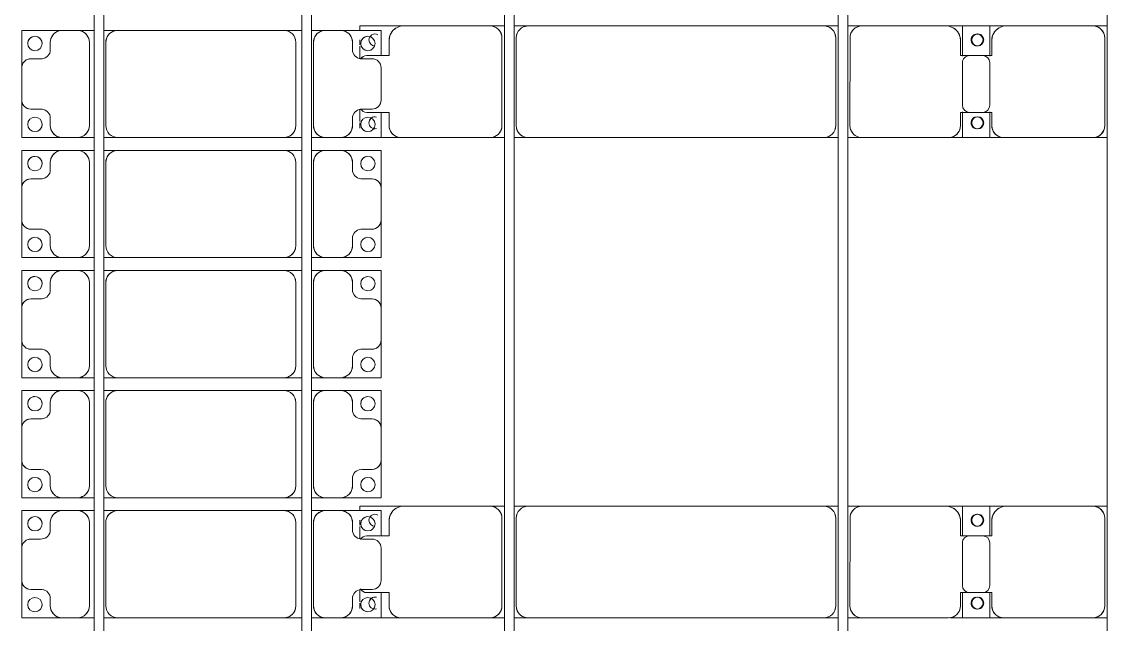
# Model space of a CAD drawing. Header units: millimetres. Extents: x -533732 to -130507, y -117886 to -23954.
# Drawn here: x -526231 to -521710, y -70395 to -67886 of the extents above; entities that cross this region are included whole.
import ezdxf

# ---------------------------------------------------------------- set-up
doc = ezdxf.new("R2010")
doc.units = ezdxf.units.MM
doc.layers.add('A-GENM', color=13, linetype='Continuous', lineweight=9)
doc.layers.add('S-BEAM', color=12, linetype='Continuous', lineweight=9)

# ---------------------------------------------------------------- blocks, each defined once
blk = doc.blocks.new('Dai phao do pin - DẢI PHAO ĐỠ PIN-V124-BỐ TRÍ KHUNG KẾT CẤU BÈ PIN 06')
at = {"layer": 'A-GENM', "color": 7}
for p, q in [((65968.9, 223.4), (66029.7, 223.4)), ((65968.9, 223.4), (66029.7, 223.4)), ((66399.7, 223.4), (66029.7, 223.4)), ((66399.7, 223.4), (66572.2, 223.4)), ((66572.2, 223.4), (66399.7, 223.4)), ((66457.8, 223.4), (66622.8, 223.4)), ((66457.8, 116.2), (66457.8, 223.4)), ((66622.8, 223.4), (66457.8, 223.4)), ((66572.2, 223.4), (66572.2, 116.2)), ((66990.3, 223.4), (66630.3, 223.4)), ((66990.3, 223.4), (67048.9, 223.4)), ((66990.3, 223.4), (67048.9, 223.4)), ((67088.9, 223.4), (67149.7, 223.4)), ((67088.9, 223.4), (67149.7, 223.4)), ((68380.3, 223.4), (67149.7, 223.4)), ((68380.3, 223.4), (68438.9, 223.4)), ((68380.3, 223.4), (68438.9, 223.4)), ((68478.9, 223.4), (68539.7, 223.4)), ((68478.9, 223.4), (68539.7, 223.4)), ((68909.7, 223.4), (68539.7, 223.4)), ((68909.7, 223.4), (69082.2, 223.4)), ((69082.2, 223.4), (68909.7, 223.4)), ((69082.2, 184), (69082.2, 162.5)), ((69082.2, 162.5), (69082.2, 184)), ((65979.7, 173.4), (65979.7, -191.6)), ((66449.7, 118.2), (66449.7, 173.4)), ((66580.3, 173.4), (66580.3, 118.2)), ((67040.3, -191.6), (67040.3, 173.4)), ((67099.7, 173.4), (67099.7, -191.6)), ((68430.3, -191.6), (68430.3, 173.4)), ((68489.7, 173.4), (68489.7, -191.6)), ((68959.7, 118.2), (68959.7, 173.4)), ((69082.2, 156.9), (69082.2, 106.1)), ((69082.2, 106.1), (69082.2, 156.9)), ((66542.2, 118.2), (66449.7, 118.2)), ((66580.3, 118.2), (66487.8, 118.2)), ((69052.2, 118.2), (68959.7, 118.2)), ((66457.8, 88.2), (66457.8, -88.2)), ((66572.2, -88.2), (66572.2, 88.2)), ((66449.7, -181.6), (66449.7, -118.2)), ((66449.7, -118.2), (66542.2, -118.2)), ((66457.8, -241.6), (66457.8, -116.2)), ((66487.8, -118.2), (66580.3, -118.2)), ((66572.2, -116.2), (66572.2, -241.6)), ((66580.3, -118.2), (66580.3, -181.6)), ((68959.7, -181.6), (68959.7, -118.2)), ((68959.7, -118.2), (69052.2, -118.2)), ((69082.2, -106.1), (69082.2, -156.9)), ((69082.2, -156.9), (69082.2, -106.1)), ((69082.2, -162.5), (69082.2, -184)), ((69082.2, -184), (69082.2, -162.5)), ((69082.2, -222.3), (69082.2, -241.6)), ((69082.2, -241.6), (69082.2, -222.3)), ((66029.7, -241.6), (65968.9, -241.6)), ((66029.7, -241.6), (65968.9, -241.6)), ((66029.7, -241.6), (66389.7, -241.6)), ((66572.2, -241.6), (66389.7, -241.6)), ((66389.7, -241.6), (66572.2, -241.6)), ((66640.3, -241.6), (66457.8, -241.6)), ((66457.8, -241.6), (66640.3, -241.6)), ((66640.3, -241.6), (66990.3, -241.6)), ((67048.9, -241.6), (66990.3, -241.6)), ((67048.9, -241.6), (66990.3, -241.6)), ((67149.7, -241.6), (67088.9, -241.6)), ((67149.7, -241.6), (67088.9, -241.6)), ((67149.7, -241.6), (68380.3, -241.6)), ((68438.9, -241.6), (68380.3, -241.6)), ((68438.9, -241.6), (68380.3, -241.6)), ((68539.7, -241.6), (68478.9, -241.6)), ((68539.7, -241.6), (68478.9, -241.6)), ((68539.7, -241.6), (68899.7, -241.6)), ((69082.2, -241.6), (68899.7, -241.6)), ((68899.7, -241.6), (69082.2, -241.6))]:
    blk.add_line(p, q, dxfattribs=at)
for centre, radius, start, end in [((66029.7, 173.4), 50, 90, 180), ((66029.7, 173.4), 50, 107.1803, 180), ((66399.7, 173.4), 50, 0, 90), ((66399.7, 173.4), 50, 0, 75), ((66508.6, 161.8), 25, 0, 180), ((66508.6, 161.8), 25, 0, 165), ((66511.4, 161.8), 25, 360, 180), ((66511.4, 161.8), 25, 90, 180), ((66511.4, 161.8), 25, 15, 75), ((66630.3, 173.4), 50, 90, 180), ((66630.3, 173.4), 50, 105, 180), ((66990.3, 173.4), 50, 0, 90), ((66990.3, 173.4), 50, 0, 75), ((67149.7, 173.4), 50, 90, 180), ((67149.7, 173.4), 50, 150, 180), ((67149.7, 173.4), 50, 90, 120), ((68380.3, 173.4), 50, 0, 90), ((68380.3, 173.4), 50, 15, 90), ((68539.7, 173.4), 50, 90, 180), ((68539.7, 173.4), 50, 105, 180), ((68909.7, 173.4), 50, 0, 90), ((68909.7, 173.4), 50, 0, 75), ((69018.6, 161.8), 25, 360, 105), ((69018.6, 161.8), 25, 0, 105), ((66508.6, 161.8), 25, 180, 360), ((66508.6, 161.8), 25, 195, 255), ((66511.4, 161.8), 25, 180, 360), ((66511.4, 161.8), 25, 180, 255), ((66508.6, 161.8), 25, 285, 360), ((66511.4, 161.8), 25, 285, 345), ((69018.6, 161.8), 25, 255, 360), ((69018.6, 161.8), 25, 270, 360), ((66487.8, 88.2), 30, 90, 180), ((66542.2, 88.2), 30, 0, 90), ((69052.2, 88.2), 30, 30, 90), ((69052.2, 88.2), 30, 30, 60), ((66487.8, -88.2), 30, 180, 270), ((66542.2, -88.2), 30, 270, 0), ((69052.2, -88.2), 30, 270, 330), ((69052.2, -88.2), 30, 300, 330), ((69052.2, -88.2), 30, 300, 315), ((69052.2, -88.2), 30, 300, 315), ((66508.6, -183.2), 25, 0, 180), ((66511.4, -183.2), 25, 0, 180), ((66511.4, -183.2), 25, 60, 180), ((66508.6, -183.2), 25, 0, 150), ((66511.4, -183.2), 25, 15, 30), ((69018.6, -183.2), 25, 0, 90), ((69018.6, -183.2), 25, 0, 90), ((66029.7, -191.6), 50, 180, 270), ((66029.7, -191.6), 50, 180, 252.8221), ((66389.7, -181.6), 60, 270, 360), ((66389.7, -181.6), 60, 300, 0), ((66508.6, -183.2), 25, 180, 0), ((66508.6, -183.2), 25, 195, 0), ((66511.4, -183.2), 25, 180, 0), ((66511.4, -183.2), 25, 180, 270), ((66511.4, -183.2), 25, 285, 345), ((66640.3, -181.6), 60, 180, 270), ((66640.3, -181.6), 60, 180, 240), ((66990.3, -191.6), 50, 270, 360), ((66990.3, -191.6), 50, 285, 360), ((67149.7, -191.6), 50, 180, 270), ((67149.7, -191.6), 50, 180, 210), ((68380.3, -191.6), 50, 270, 360), ((68380.3, -191.6), 50, 330, 345), ((68539.7, -191.6), 50, 180, 270), ((68539.7, -191.6), 50, 180, 255), ((68899.7, -181.6), 60, 270, 360), ((68899.7, -181.6), 60, 300, 0), ((69018.6, -183.2), 25, 240, 360), ((69018.6, -183.2), 25, 240, 360), ((67149.7, -191.6), 50, 225, 255), ((68380.3, -191.6), 50, 270, 300)]:
    blk.add_arc(centre, radius, start, end, dxfattribs=at)
blk = doc.blocks.new('Dai phao do pin - DẢI PHAO ĐỠ PIN-V125-BỐ TRÍ KHUNG KẾT CẤU BÈ PIN 06')
at = {"layer": 'A-GENM', "color": 7}
for p, q in [((65968.9, 223.4), (66029.7, 223.4)), ((65968.9, 223.4), (66029.7, 223.4)), ((66399.7, 223.4), (66029.7, 223.4)), ((66399.7, 223.4), (66572.2, 223.4)), ((66572.2, 223.4), (66399.7, 223.4)), ((66457.8, 223.4), (66622.8, 223.4)), ((66457.8, 116.2), (66457.8, 223.4)), ((66622.8, 223.4), (66457.8, 223.4)), ((66572.2, 223.4), (66572.2, 116.2)), ((66990.3, 223.4), (66630.3, 223.4)), ((66990.3, 223.4), (67048.9, 223.4)), ((66990.3, 223.4), (67048.9, 223.4)), ((67088.9, 223.4), (67149.7, 223.4)), ((67088.9, 223.4), (67149.7, 223.4)), ((68380.3, 223.4), (67149.7, 223.4)), ((68380.3, 223.4), (68438.9, 223.4)), ((68380.3, 223.4), (68438.9, 223.4)), ((68478.9, 223.4), (68539.7, 223.4)), ((68478.9, 223.4), (68539.7, 223.4)), ((68909.7, 223.4), (68539.7, 223.4)), ((68909.7, 223.4), (69082.2, 223.4)), ((69082.2, 223.4), (68909.7, 223.4)), ((69082.2, 184), (69082.2, 162.5)), ((69082.2, 162.5), (69082.2, 184)), ((65979.7, 173.4), (65979.7, -191.6)), ((66449.7, 118.2), (66449.7, 173.4)), ((66580.3, 173.4), (66580.3, 118.2)), ((67040.3, -191.6), (67040.3, 173.4)), ((67099.7, 173.4), (67099.7, -191.6)), ((68430.3, -191.6), (68430.3, 173.4)), ((68489.7, 173.4), (68489.7, -191.6)), ((68959.7, 118.2), (68959.7, 173.4)), ((69082.2, 156.9), (69082.2, 106.1)), ((69082.2, 106.1), (69082.2, 156.9)), ((66542.2, 118.2), (66449.7, 118.2)), ((66580.3, 118.2), (66487.8, 118.2)), ((69052.2, 118.2), (68959.7, 118.2)), ((66457.8, 88.2), (66457.8, -88.2)), ((66572.2, -88.2), (66572.2, 88.2)), ((66449.7, -181.6), (66449.7, -118.2)), ((66449.7, -118.2), (66542.2, -118.2)), ((66457.8, -241.6), (66457.8, -116.2)), ((66487.8, -118.2), (66580.3, -118.2)), ((66572.2, -116.2), (66572.2, -241.6)), ((66580.3, -118.2), (66580.3, -181.6)), ((68959.7, -181.6), (68959.7, -118.2)), ((68959.7, -118.2), (69052.2, -118.2)), ((69082.2, -106.1), (69082.2, -156.9)), ((69082.2, -156.9), (69082.2, -106.1)), ((69082.2, -162.5), (69082.2, -184)), ((69082.2, -184), (69082.2, -162.5)), ((69082.2, -222.3), (69082.2, -241.6)), ((69082.2, -241.6), (69082.2, -222.3)), ((66029.7, -241.6), (65968.9, -241.6)), ((66029.7, -241.6), (65968.9, -241.6)), ((66029.7, -241.6), (66389.7, -241.6)), ((66572.2, -241.6), (66389.7, -241.6)), ((66389.7, -241.6), (66572.2, -241.6)), ((66640.3, -241.6), (66457.8, -241.6)), ((66457.8, -241.6), (66640.3, -241.6)), ((66640.3, -241.6), (66990.3, -241.6)), ((67048.9, -241.6), (66990.3, -241.6)), ((67048.9, -241.6), (66990.3, -241.6)), ((67149.7, -241.6), (67088.9, -241.6)), ((67149.7, -241.6), (67088.9, -241.6)), ((67149.7, -241.6), (68380.3, -241.6)), ((68438.9, -241.6), (68380.3, -241.6)), ((68438.9, -241.6), (68380.3, -241.6)), ((68539.7, -241.6), (68478.9, -241.6)), ((68539.7, -241.6), (68478.9, -241.6)), ((68539.7, -241.6), (68899.7, -241.6)), ((69082.2, -241.6), (68899.7, -241.6)), ((68899.7, -241.6), (69082.2, -241.6))]:
    blk.add_line(p, q, dxfattribs=at)
for centre, radius, start, end in [((66029.7, 173.4), 50, 90, 180), ((66029.7, 173.4), 50, 107.1908, 180), ((66399.7, 173.4), 50, 0, 90), ((66399.7, 173.4), 50, 0, 75), ((66508.6, 161.8), 25, 0, 180), ((66508.6, 161.8), 25, 0, 165), ((66511.4, 161.8), 25, 360, 180), ((66511.4, 161.8), 25, 90, 180), ((66511.4, 161.8), 25, 15, 75), ((66630.3, 173.4), 50, 90, 180), ((66630.3, 173.4), 50, 105, 180), ((66990.3, 173.4), 50, 0, 90), ((66990.3, 173.4), 50, 0, 75), ((67149.7, 173.4), 50, 90, 180), ((67149.7, 173.4), 50, 150, 180), ((67149.7, 173.4), 50, 90, 120), ((68380.3, 173.4), 50, 0, 90), ((68380.3, 173.4), 50, 15, 90), ((68539.7, 173.4), 50, 90, 180), ((68539.7, 173.4), 50, 105, 180), ((68909.7, 173.4), 50, 0, 90), ((68909.7, 173.4), 50, 0, 75), ((69018.6, 161.8), 25, 360, 105), ((69018.6, 161.8), 25, 0, 105), ((66508.6, 161.8), 25, 180, 360), ((66508.6, 161.8), 25, 195, 255), ((66511.4, 161.8), 25, 180, 360), ((66511.4, 161.8), 25, 180, 255), ((66508.6, 161.8), 25, 285, 360), ((66511.4, 161.8), 25, 285, 345), ((69018.6, 161.8), 25, 255, 360), ((69018.6, 161.8), 25, 270, 360), ((66487.8, 88.2), 30, 90, 180), ((66542.2, 88.2), 30, 0, 90), ((69052.2, 88.2), 30, 30, 90), ((69052.2, 88.2), 30, 30, 60), ((66487.8, -88.2), 30, 180, 270), ((66542.2, -88.2), 30, 270, 0), ((69052.2, -88.2), 30, 270, 330), ((69052.2, -88.2), 30, 300, 330), ((69052.2, -88.2), 30, 300, 315), ((69052.2, -88.2), 30, 300, 315), ((66508.6, -183.2), 25, 0, 180), ((66511.4, -183.2), 25, 0, 180), ((66511.4, -183.2), 25, 60, 180), ((66508.6, -183.2), 25, 0, 150), ((66511.4, -183.2), 25, 15, 30), ((69018.6, -183.2), 25, 0, 90), ((69018.6, -183.2), 25, 0, 90), ((66029.7, -191.6), 50, 180, 270), ((66029.7, -191.6), 50, 180, 252.8117), ((66389.7, -181.6), 60, 270, 360), ((66389.7, -181.6), 60, 300, 0), ((66508.6, -183.2), 25, 180, 0), ((66508.6, -183.2), 25, 195, 0), ((66511.4, -183.2), 25, 180, 0), ((66511.4, -183.2), 25, 180, 270), ((66511.4, -183.2), 25, 285, 345), ((66640.3, -181.6), 60, 180, 270), ((66640.3, -181.6), 60, 180, 240), ((66990.3, -191.6), 50, 270, 360), ((66990.3, -191.6), 50, 285, 360), ((67149.7, -191.6), 50, 180, 270), ((67149.7, -191.6), 50, 180, 210), ((68380.3, -191.6), 50, 270, 360), ((68380.3, -191.6), 50, 330, 345), ((68539.7, -191.6), 50, 180, 270), ((68539.7, -191.6), 50, 180, 255), ((68899.7, -181.6), 60, 270, 360), ((68899.7, -181.6), 60, 300, 0), ((69018.6, -183.2), 25, 240, 360), ((69018.6, -183.2), 25, 240, 360), ((67149.7, -191.6), 50, 225, 255), ((68380.3, -191.6), 50, 270, 300)]:
    blk.add_arc(centre, radius, start, end, dxfattribs=at)
blk = doc.blocks.new('Dầm C52 - Dầm C52-19796-BỐ TRÍ KHUNG KẾT CẤU BÈ PIN 06')
at = {"layer": 'S-BEAM', "color": 1}
for p, q in [((-613.3, 20), (5346.7, 20)), ((5346.7, -20), (-613.3, -20))]:
    blk.add_line(p, q, dxfattribs=at)
blk = doc.blocks.new('Dai phaodi lai - DẢI PHAO ĐI LẠI-19048-BỐ TRÍ KHUNG KẾT CẤU BÈ PIN 06')
at = {"layer": 'A-GENM', "color": 7}
for p, q in [((35776.8, 748.4), (35881.8, 748.4)), ((35776.8, 579.3), (35776.8, 748.4)), ((35776.8, 748.4), (35776.8, 579.3)), ((35881.8, 748.4), (35776.8, 748.4)), ((36066.9, 748.4), (35933.1, 748.4)), ((36118.2, 748.4), (36223.2, 748.4)), ((36223.2, 748.4), (36118.2, 748.4)), ((36223.2, 748.4), (36223.2, 579.3)), ((36223.2, 579.3), (36223.2, 748.4)), ((36276.8, 748.4), (36433.1, 748.4)), ((36276.8, 579.3), (36276.8, 748.4)), ((36276.8, 748.4), (36276.8, 579.3)), ((36433.1, 748.4), (36276.8, 748.4)), ((36566.9, 748.4), (36433.1, 748.4)), ((36566.9, 748.4), (36723.2, 748.4)), ((36723.2, 748.4), (36566.9, 748.4)), ((36723.2, 748.4), (36723.2, 579.3)), ((36723.2, 579.3), (36723.2, 748.4)), ((36776.8, 748.4), (36933.1, 748.4)), ((36776.8, 579.3), (36776.8, 748.4)), ((36776.8, 748.4), (36776.8, 579.3)), ((36933.1, 748.4), (36776.8, 748.4)), ((37066.9, 748.4), (36933.1, 748.4)), ((37066.9, 748.4), (37223.2, 748.4)), ((37223.2, 748.4), (37066.9, 748.4)), ((37223.2, 748.4), (37223.2, 579.3)), ((37223.2, 579.3), (37223.2, 748.4)), ((37276.8, 748.4), (37433.1, 748.4)), ((37276.8, 579.3), (37276.8, 748.4)), ((37276.8, 748.4), (37276.8, 579.3)), ((37433.1, 748.4), (37276.8, 748.4)), ((37566.9, 748.4), (37433.1, 748.4)), ((37566.9, 748.4), (37723.2, 748.4)), ((37723.2, 748.4), (37566.9, 748.4)), ((37723.2, 748.4), (37723.2, 579.3)), ((37723.2, 579.3), (37723.2, 748.4)), ((37776.8, 748.4), (37881.8, 748.4)), ((37776.8, 579.3), (37776.8, 748.4)), ((37776.8, 748.4), (37776.8, 579.3)), ((37881.8, 748.4), (37776.8, 748.4)), ((38066.9, 748.4), (37933.1, 748.4)), ((38118.2, 748.4), (38223.2, 748.4)), ((38223.2, 748.4), (38118.2, 748.4)), ((38223.2, 748.4), (38223.2, 579.3)), ((38223.2, 579.3), (38223.2, 748.4)), ((35895.1, 710.4), (35895.1, 670.7)), ((36104.9, 670.7), (36104.9, 710.4)), ((36395.1, 710.4), (36395.1, 670.7)), ((36604.9, 670.7), (36604.9, 710.4)), ((36895.1, 710.4), (36895.1, 670.7)), ((37104.9, 670.7), (37104.9, 710.4)), ((37395.1, 710.4), (37395.1, 670.7)), ((37604.9, 670.7), (37604.9, 710.4)), ((37895.1, 710.4), (37895.1, 670.7)), ((38104.9, 670.7), (38104.9, 710.4)), ((35864.3, 629.3), (35826.8, 629.3)), ((36173.2, 629.3), (36135.7, 629.3)), ((36364.3, 629.3), (36326.8, 629.3)), ((36673.2, 629.3), (36635.7, 629.3)), ((36864.3, 629.3), (36826.8, 629.3)), ((37173.2, 629.3), (37135.7, 629.3)), ((37364.3, 629.3), (37326.8, 629.3)), ((37673.2, 629.3), (37635.7, 629.3)), ((37864.3, 629.3), (37826.8, 629.3)), ((38173.2, 629.3), (38135.7, 629.3)), ((35776.8, 579.3), (35776.8, 516.7)), ((36223.2, 516.7), (36223.2, 579.3)), ((36276.8, 579.3), (36276.8, 516.7)), ((36723.2, 516.7), (36723.2, 579.3)), ((36776.8, 579.3), (36776.8, 516.7)), ((37223.2, 516.7), (37223.2, 579.3)), ((37276.8, 579.3), (37276.8, 516.7)), ((37723.2, 516.7), (37723.2, 579.3)), ((37776.8, 579.3), (37776.8, 516.7)), ((38223.2, 516.7), (38223.2, 579.3)), ((35776.8, 458.1), (35776.8, 516.7)), ((35776.8, 458.1), (35776.8, 516.7)), ((36223.2, 516.7), (36223.2, 458.1)), ((36223.2, 516.7), (36223.2, 458.1)), ((36276.8, 458.1), (36276.8, 516.7)), ((36276.8, 458.1), (36276.8, 516.7)), ((36723.2, 516.7), (36723.2, 458.1)), ((36723.2, 516.7), (36723.2, 458.1)), ((36776.8, 458.1), (36776.8, 516.7)), ((36776.8, 458.1), (36776.8, 516.7)), ((37223.2, 516.7), (37223.2, 458.1)), ((37223.2, 516.7), (37223.2, 458.1)), ((37276.8, 458.1), (37276.8, 516.7)), ((37276.8, 458.1), (37276.8, 516.7)), ((37723.2, 516.7), (37723.2, 458.1)), ((37723.2, 516.7), (37723.2, 458.1)), ((37776.8, 458.1), (37776.8, 516.7)), ((37776.8, 458.1), (37776.8, 516.7)), ((38223.2, 516.7), (38223.2, 458.1)), ((38223.2, 516.7), (38223.2, 458.1)), ((35826.8, 466.7), (36173.2, 466.7)), ((36326.8, 466.7), (36673.2, 466.7)), ((36826.8, 466.7), (37173.2, 466.7)), ((37326.8, 466.7), (37673.2, 466.7)), ((37826.8, 466.7), (38173.2, 466.7)), ((35776.8, 343.3), (35776.8, 418.1)), ((35776.8, 343.3), (35776.8, 418.1)), ((36223.2, 418.1), (36223.2, 343.3)), ((36223.2, 418.1), (36223.2, 343.3)), ((36276.8, 343.3), (36276.8, 418.1)), ((36276.8, 343.3), (36276.8, 418.1)), ((36723.2, 418.1), (36723.2, 343.3)), ((36723.2, 418.1), (36723.2, 343.3)), ((36776.8, 343.3), (36776.8, 418.1)), ((36776.8, 343.3), (36776.8, 418.1)), ((37223.2, 418.1), (37223.2, 343.3)), ((37223.2, 418.1), (37223.2, 343.3)), ((37276.8, 343.3), (37276.8, 418.1)), ((37276.8, 343.3), (37276.8, 418.1)), ((37723.2, 418.1), (37723.2, 343.3)), ((37723.2, 418.1), (37723.2, 343.3)), ((37776.8, 343.3), (37776.8, 418.1)), ((37776.8, 343.3), (37776.8, 418.1)), ((38223.2, 418.1), (38223.2, 343.3)), ((38223.2, 418.1), (38223.2, 343.3)), ((36173.2, 393.3), (35826.8, 393.3)), ((36673.2, 393.3), (36326.8, 393.3)), ((37173.2, 393.3), (36826.8, 393.3)), ((37673.2, 393.3), (37326.8, 393.3)), ((38173.2, 393.3), (37826.8, 393.3)), ((35776.8, 343.3), (35776.8, -348.3)), ((36223.2, -348.3), (36223.2, 343.3)), ((36276.8, 343.3), (36276.8, -348.3)), ((36723.2, -348.3), (36723.2, 343.3)), ((36776.8, 343.3), (36776.8, -348.3)), ((37223.2, -348.3), (37223.2, 343.3)), ((37276.8, 343.3), (37276.8, -348.3)), ((37723.2, -348.3), (37723.2, 343.3)), ((37776.8, 343.3), (37776.8, -348.3)), ((38223.2, -348.3), (38223.2, 343.3)), ((35776.8, -406.9), (35776.8, -348.3)), ((35776.8, -406.9), (35776.8, -348.3)), ((36223.2, -348.3), (36223.2, -406.9)), ((36223.2, -348.3), (36223.2, -406.9)), ((36276.8, -406.9), (36276.8, -348.3)), ((36276.8, -406.9), (36276.8, -348.3)), ((36723.2, -348.3), (36723.2, -406.9)), ((36723.2, -348.3), (36723.2, -406.9)), ((36776.8, -406.9), (36776.8, -348.3)), ((36776.8, -406.9), (36776.8, -348.3)), ((37223.2, -348.3), (37223.2, -406.9)), ((37223.2, -348.3), (37223.2, -406.9)), ((37276.8, -406.9), (37276.8, -348.3)), ((37276.8, -406.9), (37276.8, -348.3)), ((37723.2, -348.3), (37723.2, -406.9)), ((37723.2, -348.3), (37723.2, -406.9)), ((37776.8, -406.9), (37776.8, -348.3)), ((37776.8, -406.9), (37776.8, -348.3)), ((38223.2, -348.3), (38223.2, -406.9)), ((38223.2, -348.3), (38223.2, -406.9)), ((35826.8, -398.3), (36173.2, -398.3)), ((36326.8, -398.3), (36673.2, -398.3)), ((36826.8, -398.3), (37173.2, -398.3)), ((37326.8, -398.3), (37673.2, -398.3)), ((37826.8, -398.3), (38173.2, -398.3)), ((35776.8, -516.7), (35776.8, -446.9)), ((35776.8, -516.7), (35776.8, -446.9)), ((36223.2, -446.9), (36223.2, -516.7)), ((36223.2, -446.9), (36223.2, -516.7)), ((36276.8, -516.7), (36276.8, -446.9)), ((36276.8, -516.7), (36276.8, -446.9)), ((36723.2, -446.9), (36723.2, -516.7)), ((36723.2, -446.9), (36723.2, -516.7)), ((36776.8, -516.7), (36776.8, -446.9)), ((36776.8, -516.7), (36776.8, -446.9)), ((37223.2, -446.9), (37223.2, -516.7)), ((37223.2, -446.9), (37223.2, -516.7)), ((37276.8, -516.7), (37276.8, -446.9)), ((37276.8, -516.7), (37276.8, -446.9)), ((37723.2, -446.9), (37723.2, -516.7)), ((37723.2, -446.9), (37723.2, -516.7)), ((37776.8, -516.7), (37776.8, -446.9)), ((37776.8, -516.7), (37776.8, -446.9)), ((38223.2, -446.9), (38223.2, -516.7)), ((38223.2, -446.9), (38223.2, -516.7)), ((36173.2, -466.7), (35826.8, -466.7)), ((36673.2, -466.7), (36326.8, -466.7)), ((37173.2, -466.7), (36826.8, -466.7)), ((37673.2, -466.7), (37326.8, -466.7)), ((38173.2, -466.7), (37826.8, -466.7)), ((35776.8, -516.7), (35776.8, -579.3)), ((36223.2, -579.3), (36223.2, -516.7)), ((36276.8, -516.7), (36276.8, -579.3)), ((36723.2, -579.3), (36723.2, -516.7)), ((36776.8, -516.7), (36776.8, -579.3)), ((37223.2, -579.3), (37223.2, -516.7)), ((37276.8, -516.7), (37276.8, -579.3)), ((37723.2, -579.3), (37723.2, -516.7)), ((37776.8, -516.7), (37776.8, -579.3)), ((38223.2, -579.3), (38223.2, -516.7)), ((35776.8, -748.4), (35776.8, -579.3)), ((35776.8, -579.3), (35776.8, -748.4)), ((36223.2, -579.3), (36223.2, -748.4)), ((36223.2, -748.4), (36223.2, -579.3)), ((36276.8, -748.4), (36276.8, -579.3)), ((36276.8, -579.3), (36276.8, -748.4)), ((36723.2, -579.3), (36723.2, -748.4)), ((36723.2, -748.4), (36723.2, -579.3)), ((36776.8, -748.4), (36776.8, -579.3)), ((36776.8, -579.3), (36776.8, -748.4)), ((37223.2, -579.3), (37223.2, -748.4)), ((37223.2, -748.4), (37223.2, -579.3)), ((37276.8, -748.4), (37276.8, -579.3)), ((37276.8, -579.3), (37276.8, -748.4)), ((37723.2, -579.3), (37723.2, -748.4)), ((37723.2, -748.4), (37723.2, -579.3)), ((37776.8, -748.4), (37776.8, -579.3)), ((37776.8, -579.3), (37776.8, -748.4)), ((38223.2, -579.3), (38223.2, -748.4)), ((38223.2, -748.4), (38223.2, -579.3)), ((35826.8, -629.3), (35864.3, -629.3)), ((36135.7, -629.3), (36173.2, -629.3)), ((36326.8, -629.3), (36364.3, -629.3)), ((36635.7, -629.3), (36673.2, -629.3)), ((36826.8, -629.3), (36864.3, -629.3)), ((37135.7, -629.3), (37173.2, -629.3)), ((37326.8, -629.3), (37364.3, -629.3)), ((37635.7, -629.3), (37673.2, -629.3)), ((37826.8, -629.3), (37864.3, -629.3)), ((38135.7, -629.3), (38173.2, -629.3)), ((35895.1, -670.7), (35895.1, -710.4)), ((36104.9, -710.4), (36104.9, -670.7)), ((36395.1, -670.7), (36395.1, -710.4)), ((36604.9, -710.4), (36604.9, -670.7)), ((36895.1, -670.7), (36895.1, -710.4)), ((37104.9, -710.4), (37104.9, -670.7)), ((37395.1, -670.7), (37395.1, -710.4)), ((37604.9, -710.4), (37604.9, -670.7)), ((37895.1, -670.7), (37895.1, -710.4)), ((38104.9, -710.4), (38104.9, -670.7)), ((35933.1, -748.4), (35776.8, -748.4)), ((35776.8, -748.4), (35933.1, -748.4)), ((35933.1, -748.4), (36066.9, -748.4)), ((36223.2, -748.4), (36066.9, -748.4)), ((36066.9, -748.4), (36223.2, -748.4)), ((36433.1, -748.4), (36276.8, -748.4)), ((36276.8, -748.4), (36433.1, -748.4)), ((36433.1, -748.4), (36566.9, -748.4)), ((36723.2, -748.4), (36566.9, -748.4)), ((36566.9, -748.4), (36723.2, -748.4)), ((36933.1, -748.4), (36776.8, -748.4)), ((36776.8, -748.4), (36933.1, -748.4)), ((36933.1, -748.4), (37066.9, -748.4)), ((37223.2, -748.4), (37066.9, -748.4)), ((37066.9, -748.4), (37223.2, -748.4)), ((37433.1, -748.4), (37276.8, -748.4)), ((37276.8, -748.4), (37433.1, -748.4)), ((37433.1, -748.4), (37566.9, -748.4)), ((37723.2, -748.4), (37566.9, -748.4)), ((37566.9, -748.4), (37723.2, -748.4)), ((37933.1, -748.4), (37776.8, -748.4)), ((37776.8, -748.4), (37933.1, -748.4)), ((37933.1, -748.4), (38066.9, -748.4)), ((38223.2, -748.4), (38066.9, -748.4)), ((38066.9, -748.4), (38223.2, -748.4))]:
    blk.add_line(p, q, dxfattribs=at)
for centre, radius, start, end in [((35933.1, 710.4), 38, 90, 180), ((36066.9, 710.4), 38, 0, 90), ((36433.1, 710.4), 38, 90, 180), ((36433.1, 710.4), 38, 90, 180), ((36433.1, 710.4), 38, 120, 180), ((36433.1, 710.4), 38, 120, 180), ((36433.1, 710.4), 38, 90, 105), ((36433.1, 710.4), 38, 90, 105), ((36566.9, 710.4), 38, 0, 90), ((36566.9, 710.4), 38, 75, 90), ((36566.9, 710.4), 38, 0, 90), ((36566.9, 710.4), 38, 75, 90), ((36566.9, 710.4), 38, 0, 60), ((36566.9, 710.4), 38, 0, 60), ((36933.1, 710.4), 38, 90, 180), ((36933.1, 710.4), 38, 90, 180), ((36933.1, 710.4), 38, 120, 180), ((36933.1, 710.4), 38, 120, 180), ((36933.1, 710.4), 38, 90, 105), ((36933.1, 710.4), 38, 90, 105), ((37066.9, 710.4), 38, 0, 90), ((37066.9, 710.4), 38, 75, 90), ((37066.9, 710.4), 38, 0, 90), ((37066.9, 710.4), 38, 75, 90), ((37066.9, 710.4), 38, 0, 60), ((37066.9, 710.4), 38, 0, 60), ((37433.1, 710.4), 38, 90, 180), ((37433.1, 710.4), 38, 90, 180), ((37433.1, 710.4), 38, 120, 180), ((37433.1, 710.4), 38, 120, 180), ((37433.1, 710.4), 38, 90, 105), ((37433.1, 710.4), 38, 90, 105), ((37566.9, 710.4), 38, 0, 90), ((37566.9, 710.4), 38, 75, 90), ((37566.9, 710.4), 38, 0, 90), ((37566.9, 710.4), 38, 75, 90), ((37566.9, 710.4), 38, 0, 60), ((37566.9, 710.4), 38, 0, 60), ((37933.1, 710.4), 38, 90, 180), ((38066.9, 710.4), 38, 360, 90), ((35831.6, 693.3), 30, 90, 270), ((35831.6, 693.3), 30, 90, 180), ((35831.6, 693.3), 30, 195, 270), ((35831.6, 693.3), 30, 270, 90), ((35831.6, 693.3), 30, 270, 90), ((36168.4, 693.3), 30, 90, 270), ((36168.4, 693.3), 30, 90, 270), ((36168.4, 693.3), 30, 270, 90), ((36168.4, 693.3), 30, 0, 90), ((36168.4, 693.3), 30, 270, 345), ((36331.6, 693.3), 30, 90, 270), ((36331.6, 693.3), 30, 90, 180), ((36331.6, 693.3), 30, 195, 270), ((36331.6, 693.3), 30, 270, 90), ((36331.6, 693.3), 30, 270, 90), ((36668.4, 693.3), 30, 90, 270), ((36668.4, 693.3), 30, 90, 270), ((36668.4, 693.3), 30, 270, 90), ((36668.4, 693.3), 30, 0, 90), ((36668.4, 693.3), 30, 270, 345), ((36831.6, 693.3), 30, 90, 270), ((36831.6, 693.3), 30, 90, 180), ((36831.6, 693.3), 30, 195, 270), ((36831.6, 693.3), 30, 270, 90), ((36831.6, 693.3), 30, 270, 90), ((37168.4, 693.3), 30, 90, 270), ((37168.4, 693.3), 30, 90, 270), ((37168.4, 693.3), 30, 270, 90), ((37168.4, 693.3), 30, 0, 90), ((37168.4, 693.3), 30, 270, 345), ((37331.6, 693.3), 30, 90, 270), ((37331.6, 693.3), 30, 90, 180), ((37331.6, 693.3), 30, 195, 270), ((37331.6, 693.3), 30, 270, 90), ((37331.6, 693.3), 30, 270, 90), ((37668.4, 693.3), 30, 90, 270), ((37668.4, 693.3), 30, 90, 270), ((37668.4, 693.3), 30, 270, 90), ((37668.4, 693.3), 30, 0, 90), ((37668.4, 693.3), 30, 270, 345), ((37831.6, 693.3), 30, 90, 270), ((37831.6, 693.3), 30, 90, 180), ((37831.6, 693.3), 30, 195, 270), ((37831.6, 693.3), 30, 270, 90), ((37831.6, 693.3), 30, 270, 90), ((38168.4, 693.3), 30, 90, 270), ((38168.4, 693.3), 30, 90, 270), ((38168.4, 693.3), 30, 270, 90), ((38168.4, 693.3), 30, 0, 90), ((38168.4, 693.3), 30, 270, 345), ((35855.2, 668.2), 40, 283.1885, 3.5081), ((36144.8, 668.2), 40, 176.4919, 256.8115), ((36355.2, 668.2), 40, 283.1885, 3.5081), ((36644.8, 668.2), 40, 176.4919, 256.8115), ((36855.2, 668.2), 40, 283.1885, 3.5081), ((37144.8, 668.2), 40, 176.4919, 256.8115), ((37355.2, 668.2), 40, 283.1885, 3.5081), ((37644.8, 668.2), 40, 176.4919, 256.8115), ((37855.2, 668.2), 40, 283.1885, 3.5081), ((38144.8, 668.2), 40, 176.4919, 256.8115), ((35826.8, 579.3), 50, 90, 180), ((35826.8, 579.3), 50, 90, 165), ((36173.2, 579.3), 50, 0, 90), ((36173.2, 579.3), 50, 15, 90), ((36326.8, 579.3), 50, 90, 180), ((36326.8, 579.3), 50, 90, 165), ((36673.2, 579.3), 50, 360, 90), ((36673.2, 579.3), 50, 15, 90), ((36826.8, 579.3), 50, 90, 180), ((36826.8, 579.3), 50, 90, 165), ((37173.2, 579.3), 50, 360, 90), ((37173.2, 579.3), 50, 15, 90), ((37326.8, 579.3), 50, 90, 180), ((37326.8, 579.3), 50, 90, 165), ((37673.2, 579.3), 50, 360, 90), ((37673.2, 579.3), 50, 15, 90), ((37826.8, 579.3), 50, 90, 180), ((37826.8, 579.3), 50, 90, 165), ((38173.2, 579.3), 50, 360, 90), ((38173.2, 579.3), 50, 15, 90), ((35826.8, 516.7), 50, 180, 270), ((35826.8, 516.7), 50, 195, 270), ((36173.2, 516.7), 50, 270, 0), ((36173.2, 516.7), 50, 270, 345), ((36326.8, 516.7), 50, 180, 270), ((36326.8, 516.7), 50, 195, 270), ((36673.2, 516.7), 50, 270, 360), ((36673.2, 516.7), 50, 270, 345), ((36826.8, 516.7), 50, 180, 270), ((36826.8, 516.7), 50, 195, 270), ((37173.2, 516.7), 50, 270, 360), ((37173.2, 516.7), 50, 270, 345), ((37326.8, 516.7), 50, 180, 270), ((37326.8, 516.7), 50, 195, 270), ((37673.2, 516.7), 50, 270, 360), ((37673.2, 516.7), 50, 270, 345), ((37826.8, 516.7), 50, 180, 270), ((37826.8, 516.7), 50, 195, 270), ((38173.2, 516.7), 50, 270, 360), ((38173.2, 516.7), 50, 270, 345), ((35826.8, 343.3), 50, 90, 180), ((35826.8, 343.3), 50, 150, 180), ((35826.8, 343.3), 50, 105, 135), ((36173.2, 343.3), 50, 360, 90), ((36173.2, 343.3), 50, 360, 75), ((36326.8, 343.3), 50, 90, 180), ((36326.8, 343.3), 50, 150, 180), ((36326.8, 343.3), 50, 105, 135), ((36673.2, 343.3), 50, 360, 90), ((36673.2, 343.3), 50, 360, 75), ((36826.8, 343.3), 50, 90, 180), ((36826.8, 343.3), 50, 150, 180), ((36826.8, 343.3), 50, 105, 135), ((37173.2, 343.3), 50, 0, 90), ((37173.2, 343.3), 50, 360, 75), ((37326.8, 343.3), 50, 90, 180), ((37326.8, 343.3), 50, 150, 180), ((37326.8, 343.3), 50, 105, 135), ((37673.2, 343.3), 50, 0, 90), ((37673.2, 343.3), 50, 0, 75), ((37826.8, 343.3), 50, 90, 180), ((37826.8, 343.3), 50, 150, 180), ((37826.8, 343.3), 50, 105, 135), ((38173.2, 343.3), 50, 0, 90), ((38173.2, 343.3), 50, 0, 75), ((35826.8, -348.3), 50, 180, 270), ((35826.8, -348.3), 50, 195, 270), ((36173.2, -348.3), 50, 270, 360), ((36173.2, -348.3), 50, 270, 360), ((36326.8, -348.3), 50, 180, 270), ((36326.8, -348.3), 50, 195, 270), ((36673.2, -348.3), 50, 270, 360), ((36673.2, -348.3), 50, 270, 360), ((36826.8, -348.3), 50, 180, 270), ((36826.8, -348.3), 50, 195, 270), ((37173.2, -348.3), 50, 270, 0), ((37173.2, -348.3), 50, 270, 0), ((37326.8, -348.3), 50, 180, 270), ((37326.8, -348.3), 50, 195, 270), ((37673.2, -348.3), 50, 270, 0), ((37673.2, -348.3), 50, 270, 0), ((37826.8, -348.3), 50, 180, 270), ((37826.8, -348.3), 50, 195, 270), ((38173.2, -348.3), 50, 270, 0), ((38173.2, -348.3), 50, 270, 0), ((35826.8, -516.7), 50, 90, 180), ((35826.8, -516.7), 50, 90, 165), ((36173.2, -516.7), 50, 0, 90), ((36173.2, -516.7), 50, 15, 90), ((36326.8, -516.7), 50, 90, 180), ((36326.8, -516.7), 50, 90, 165), ((36673.2, -516.7), 50, 360, 90), ((36673.2, -516.7), 50, 15, 90), ((36826.8, -516.7), 50, 90, 180), ((36826.8, -516.7), 50, 90, 165), ((37173.2, -516.7), 50, 360, 90), ((37173.2, -516.7), 50, 15, 90), ((37326.8, -516.7), 50, 90, 180), ((37326.8, -516.7), 50, 90, 165), ((37673.2, -516.7), 50, 360, 90), ((37673.2, -516.7), 50, 15, 90), ((37826.8, -516.7), 50, 90, 180), ((37826.8, -516.7), 50, 90, 165), ((38173.2, -516.7), 50, 360, 90), ((38173.2, -516.7), 50, 15, 90), ((35826.8, -579.3), 50, 180, 270), ((36173.2, -579.3), 50, 270, 0), ((36326.8, -579.3), 50, 180, 270), ((36673.2, -579.3), 50, 270, 360), ((36826.8, -579.3), 50, 180, 270), ((37173.2, -579.3), 50, 270, 360), ((37326.8, -579.3), 50, 180, 270), ((37673.2, -579.3), 50, 270, 360), ((37826.8, -579.3), 50, 180, 270), ((38173.2, -579.3), 50, 270, 360), ((35826.8, -579.3), 50, 195, 270), ((35855.2, -668.2), 40, 356.4919, 76.8115), ((36144.8, -668.2), 40, 103.1885, 183.5081), ((36173.2, -579.3), 50, 270, 345), ((36326.8, -579.3), 50, 195, 270), ((36355.2, -668.2), 40, 356.4919, 76.8115), ((36644.8, -668.2), 40, 103.1885, 183.5081), ((36673.2, -579.3), 50, 270, 345), ((36826.8, -579.3), 50, 195, 270), ((36855.2, -668.2), 40, 356.4919, 76.8115), ((37144.8, -668.2), 40, 103.1885, 183.5081), ((37173.2, -579.3), 50, 270, 345), ((37326.8, -579.3), 50, 195, 270), ((37355.2, -668.2), 40, 356.4919, 76.8115), ((37644.8, -668.2), 40, 103.1885, 183.5081), ((37673.2, -579.3), 50, 270, 345), ((37826.8, -579.3), 50, 195, 270), ((37855.2, -668.2), 40, 356.4919, 76.8115), ((38144.8, -668.2), 40, 103.1885, 183.5081), ((38173.2, -579.3), 50, 270, 345), ((35831.6, -693.3), 30, 90, 270), ((35831.6, -693.3), 30, 90, 165), ((35831.6, -693.3), 30, 270, 90), ((35831.6, -693.3), 30, 270, 90), ((36168.4, -693.3), 30, 90, 270), ((36168.4, -693.3), 30, 90, 270), ((36168.4, -693.3), 30, 270, 90), ((36168.4, -693.3), 30, 15, 90), ((36331.6, -693.3), 30, 90, 270), ((36331.6, -693.3), 30, 90, 165), ((36331.6, -693.3), 30, 270, 90), ((36331.6, -693.3), 30, 270, 90), ((36668.4, -693.3), 30, 90, 270), ((36668.4, -693.3), 30, 90, 270), ((36668.4, -693.3), 30, 270, 90), ((36668.4, -693.3), 30, 15, 90), ((36831.6, -693.3), 30, 90, 270), ((36831.6, -693.3), 30, 90, 165), ((36831.6, -693.3), 30, 270, 90), ((36831.6, -693.3), 30, 270, 90), ((37168.4, -693.3), 30, 90, 270), ((37168.4, -693.3), 30, 90, 270), ((37168.4, -693.3), 30, 270, 90), ((37168.4, -693.3), 30, 15, 90), ((37331.6, -693.3), 30, 90, 270), ((37331.6, -693.3), 30, 90, 165), ((37331.6, -693.3), 30, 270, 90), ((37331.6, -693.3), 30, 270, 90), ((37668.4, -693.3), 30, 90, 270), ((37668.4, -693.3), 30, 90, 270), ((37668.4, -693.3), 30, 270, 90), ((37668.4, -693.3), 30, 15, 90), ((37831.6, -693.3), 30, 90, 270), ((37831.6, -693.3), 30, 90, 165), ((37831.6, -693.3), 30, 270, 90), ((37831.6, -693.3), 30, 270, 90), ((38168.4, -693.3), 30, 90, 270), ((38168.4, -693.3), 30, 90, 270), ((38168.4, -693.3), 30, 270, 90), ((38168.4, -693.3), 30, 15, 90), ((35831.6, -693.3), 30, 180, 270), ((35933.1, -710.4), 38, 180, 270), ((35933.1, -710.4), 38, 180, 240), ((35933.1, -710.4), 38, 180, 270), ((35933.1, -710.4), 38, 180, 240), ((36066.9, -710.4), 38, 270, 0), ((36066.9, -710.4), 38, 270, 0), ((36066.9, -710.4), 38, 300, 0), ((36066.9, -710.4), 38, 300, 0), ((36168.4, -693.3), 30, 270, 360), ((36331.6, -693.3), 30, 180, 270), ((36433.1, -710.4), 38, 180, 270), ((36433.1, -710.4), 38, 180, 240), ((36433.1, -710.4), 38, 180, 270), ((36433.1, -710.4), 38, 180, 240), ((36566.9, -710.4), 38, 270, 0), ((36566.9, -710.4), 38, 270, 0), ((36566.9, -710.4), 38, 300, 0), ((36566.9, -710.4), 38, 300, 0), ((36668.4, -693.3), 30, 270, 360), ((36831.6, -693.3), 30, 180, 270), ((36933.1, -710.4), 38, 180, 270), ((36933.1, -710.4), 38, 180, 240), ((36933.1, -710.4), 38, 180, 270), ((36933.1, -710.4), 38, 180, 240), ((37066.9, -710.4), 38, 270, 0), ((37066.9, -710.4), 38, 270, 0), ((37066.9, -710.4), 38, 300, 0), ((37066.9, -710.4), 38, 300, 0), ((37168.4, -693.3), 30, 270, 360), ((37331.6, -693.3), 30, 180, 270), ((37433.1, -710.4), 38, 180, 270), ((37433.1, -710.4), 38, 180, 240), ((37433.1, -710.4), 38, 180, 270), ((37433.1, -710.4), 38, 180, 240), ((37566.9, -710.4), 38, 270, 0), ((37566.9, -710.4), 38, 270, 0), ((37566.9, -710.4), 38, 300, 0), ((37566.9, -710.4), 38, 300, 0), ((37668.4, -693.3), 30, 270, 360), ((37831.6, -693.3), 30, 180, 270), ((37933.1, -710.4), 38, 180, 270), ((37933.1, -710.4), 38, 180, 240), ((37933.1, -710.4), 38, 180, 270), ((37933.1, -710.4), 38, 180, 240), ((38066.9, -710.4), 38, 270, 0), ((38066.9, -710.4), 38, 270, 0), ((38066.9, -710.4), 38, 300, 0), ((38066.9, -710.4), 38, 300, 0), ((38168.4, -693.3), 30, 270, 360), ((35933.1, -710.4), 38, 255, 270), ((35933.1, -710.4), 38, 255, 270), ((36066.9, -710.4), 38, 270, 285), ((36066.9, -710.4), 38, 270, 285), ((36433.1, -710.4), 38, 255, 270), ((36433.1, -710.4), 38, 255, 270), ((36566.9, -710.4), 38, 270, 285), ((36566.9, -710.4), 38, 270, 285), ((36933.1, -710.4), 38, 255, 270), ((36933.1, -710.4), 38, 255, 270), ((37066.9, -710.4), 38, 270, 285), ((37066.9, -710.4), 38, 270, 285), ((37433.1, -710.4), 38, 255, 270), ((37433.1, -710.4), 38, 255, 270), ((37566.9, -710.4), 38, 270, 285), ((37566.9, -710.4), 38, 270, 285), ((37933.1, -710.4), 38, 255, 270), ((37933.1, -710.4), 38, 255, 270), ((38066.9, -710.4), 38, 270, 285), ((38066.9, -710.4), 38, 270, 285)]:
    blk.add_arc(centre, radius, start, end, dxfattribs=at)
blk = doc.blocks.new('HOBANMONG_BEPIN 6_rvt-1-BỐ TRÍ KHUNG KẾT CẤU BÈ PIN 06')
at = {"layer": 'A-GENM', "color": 3, "lineweight": 25}
for name, p, rotation in [('Dai phaodi lai - DẢI PHAO ĐI LẠI-19048-BỐ TRÍ KHUNG KẾT CẤU BÈ PIN 06', (-525482.5, -32144.9), 269.9997586098934), ('Dai phao do pin - DẢI PHAO ĐỠ PIN-V124-BỐ TRÍ KHUNG KẾT CẤU BÈ PIN 06', (-455741.4, -68145.2), 179.9997586099391), ('Dai phao do pin - DẢI PHAO ĐỠ PIN-V125-BỐ TRÍ KHUNG KẾT CẤU BÈ PIN 06', (-455741.4, -70145.2), 179.9997586099391)]:
    blk.add_blockref(name, p, dxfattribs=dict(at, rotation=rotation))
at = {"layer": 'S-BEAM', "color": 3, "lineweight": 25, "rotation": 89.99975860989407}
for p in [(-525909.5, -71131.6), (-525044.5, -71131.6), (-524200.3, -71131.6), (-522810.3, -71131.6), (-521690.3, -71131.6)]:
    blk.add_blockref('Dầm C52 - Dầm C52-19796-BỐ TRÍ KHUNG KẾT CẤU BÈ PIN 06', p, dxfattribs=at)

msp = doc.modelspace()

# ---------------------------------------------------------------- block references
at = {"lineweight": 5}
msp.add_blockref('HOBANMONG_BEPIN 6_rvt-1-BỐ TRÍ KHUNG KẾT CẤU BÈ PIN 06', (0, 0), dxfattribs=at)

doc.saveas('drawing.dxf')
